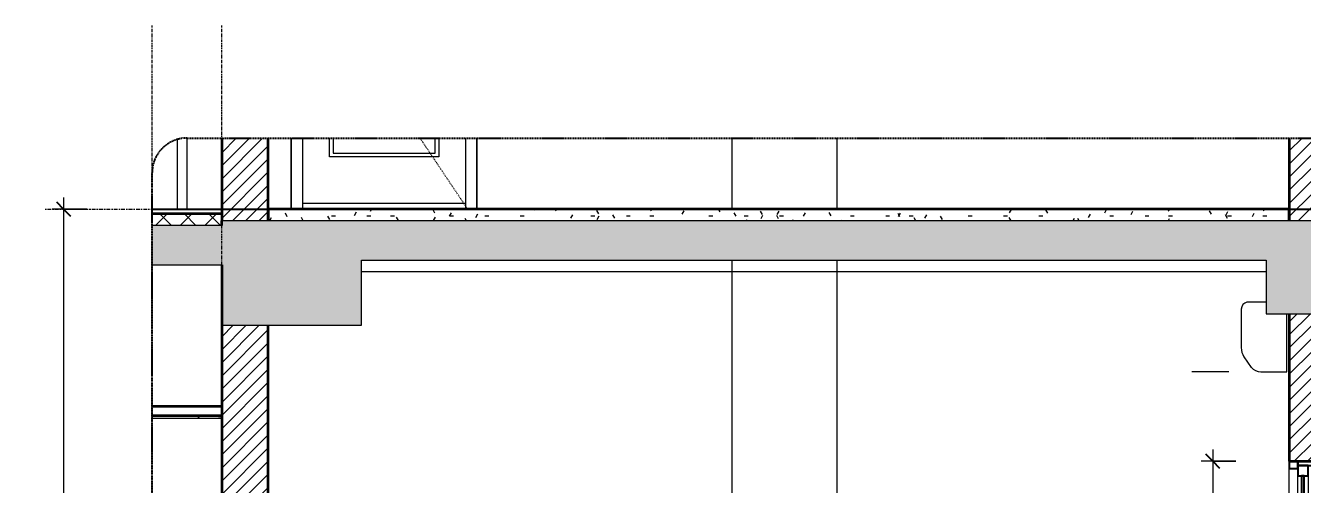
# Model space of a CAD drawing. Header units: millimetres. Extents: x 50254 to 245170, y 481 to 78637.
# Drawn here: x 92944 to 98446, y 4415 to 6390 of the extents above; entities that cross this region are included whole.
import ezdxf

# ---------------------------------------------------------------- set-up
doc = ezdxf.new("R2010")
doc.units = ezdxf.units.MM
for name, pattern in [('Centre', [31.75, 6.35, -4.7625, 15.875, -4.7625]), ('Dash', [6, 3, -3]), ('Grid Line', [22.225, 12.7, -3.175, 3.175, -3.175]), ('Hidden', [7.14375, 4.7625, -2.38125]), ('IMPORT-CENTER _2_', [40.64, 25.4, -5.08, 5.08, -5.08])]:
    doc.linetypes.add(name, pattern=pattern)
for name, color, linetype, lineweight in [('0-4', 90, 'Continuous', 5), ('A-ANNO-DIMS', 211, 'Continuous', 9), ('A-ANNO-DIMS-50', 211, 'Continuous', 9), ('A-CLNG-1', 250, 'Continuous', 35), ('A-CLNG-FNSH-1', 7, 'Continuous', 18), ('A-CLNG-PATT-1', 13, 'Continuous', 18), ('A-DETL-GENF', 92, 'Continuous', 18), ('A-DETL-GENF-4', 92, 'Hidden', 25), ('A-DETL-GENF-5', 9, 'Continuous', 18), ('A-DETL-GENF-HDLN-1', 7, 'Dash', 18), ('A-DETL-THIN', 151, 'Continuous', 18), ('A-DOOR', 31, 'Continuous', 18), ('A-DOOR-1', 7, 'Continuous', 18), ('A-DOOR-FRAM-1', 31, 'Continuous', 18), ('A-FLOR-2', 7, 'Continuous', 18), ('A-FLOR-FNSH-1', 250, 'Continuous', 35), ('A-FLOR-LEVL-2', 51, 'Centre', 9), ('A-FLOR-PATT-1', 253, 'Continuous', 18), ('A-FLOR-PATT-2', 8, 'Continuous', 18), ('A-FLOR-PATT-3', 67, 'Continuous', 18), ('A-GLAZ', 151, 'Continuous', 18), ('A-GLAZ-2', 50, 'Continuous', 25), ('A-GLAZ-4', 7, 'Continuous', 18), ('A-WALL', 113, 'Continuous', 18), ('A-WALL-4', 250, 'Continuous', 35), ('A-WALL-5', 7, 'Continuous', 18), ('A-WALL-PATT-1', 9, 'Continuous', 18), ('A-WALL-PATT-2', 111, 'Continuous', 18), ('G-IMPT', 8, 'Continuous', 18), ('G-IMPT-4', 8, 'IMPORT-CENTER _2_', 18), ('M-EQPM', 50, 'Continuous', 18), ('M-EQPM-1', 7, 'Continuous', 18), ('M-EQPM-2', 50, 'Continuous', 25), ('S-GRID-1', 1, 'Grid Line', 9)]:
    doc.layers.add(name, color=color, linetype=linetype, lineweight=lineweight)
doc.styles.add('UTM Avo', font='', dxfattribs={"width": 0.9, "height": 125})
doc.styles.get('UTM Avo').set_extended_font_data('UTM Avo')
doc.dimstyles.new('1_Dim_chi_tiet_2_5', dxfattribs={"dimscale": 304.8, "dimtxt": 124.912619, "dimasz": 0.19685, "dimexe": 0.164042, "dimexo": 0.0625, "dimgap": 0.016404, "dimtad": 1, "dimdec": 0, "dimrnd": 5, "dimzin": 0, "dimdsep": 46, "dimtxsty": 'UTM Avo', "dimblk1": 'OBLIQUE', "dimblk2": 'OBLIQUE', "dimsah": 1, "dimcen": 0.09, "dimdle": 0.164042, "dimazin": 0, "dimtfac": 1, "dimtdec": 4, "dimtix": 1, "dimtmove": 0, "dimatfit": 3, "dimfxl": 0.328084, "dimfxlon": 1, "dimtvp": 1, "dimtolj": 1, "dimtzin": 0, "dimarcsym": 2})
pattern_1 = [(50, (-26946.54, 15375), (364.368, -31.878), [38.1, -419.1]), (355, (-26946.54, 15375), (-70.486, 382.113), [30.48, -335.28]), (100.451, (-26916.17, 15372.34), (293.885, 350.233), [32.38, -356.18]), (46.184, (-26946.54, 15476.6), (542.158, -84.086), [57.15, -628.65]), (96.636, (-26901.36, 15469.6), (474.805, 494.855), [48.57, -534.27]), (351.184, (-26946.54, 15476.6), (474.81, 494.85), [45.72, -502.92]), (21, (-26895.74, 15451.2), (303.2285, -204.5305), [38.1, -419.1]), (326, (-26895.74, 15451.2), (123.604, 368.376), [30.48, -335.28]), (71.451, (-26870.47, 15434.16), (426.834, 163.843), [32.38, -356.18]), (37.5, (-26946.54, 15375), (6.1766, 169.1102), [3.353, -327.863, 3.353, -337.007, -336.55]), (37.5, (-26946.54, 15375), (6.1766, 169.1102), [-671.576, 3.353, -333.197]), (7.5, (-26946.54, 15375), (133.639, 200.3615), [3.353, -190.703, 3.353, -320.243, -128.27]), (7.5, (-26946.54, 15375), (133.639, 200.3615), [-517.652, 3.353, -124.917]), (327.5, (-27059.82, 15375), (271.1818, -11.4584), [3.353, -123.647, 3.353, -392.887, -525.78]), (327.5, (-27059.82, 15375), (271.1818, -11.4584), [-523.24, 3.353, -522.427]), (317.5, (-27110.62, 15375), (296.2585, 50.853), [3.353, -161.747, 3.353, -259.791, -373.38]), (317.5, (-27110.62, 15375), (296.2585, 50.853), [-428.244, 3.353, -370.027]), (45, (-26946.54, 15375), (-125.7236, 125.7236), []), (45, (-26946.54, 15565.5), (-125.7236, 125.7236), [])]
pattern_2 = [(45, (-26946.536, 15375), (-28.28427, 28.28427), [])]
pattern_3 = [(45, (100379.137, 15375), (-28.28427, 28.28427), [])]

# ---------------------------------------------------------------- blocks, each defined once
blk = doc.blocks.new('NCV_TKTC_KET CAU_rvt-4-TKCS_CĂN HỘ LOẠI 1 - MẶT CẮT 3')
at = {"layer": 'A-FLOR-PATT-1'}
h = blk.add_hatch(dxfattribs=at)
h.set_pattern_fill('FP_7', color=256, style=0, pattern_type=2)
h.set_pattern_definition(pattern_1)
h.paths.add_polyline_path([(-33537.4, 5530), (-33534.9, 5530), (-33534.9, 5550), (-33537.4, 5550)])
h = blk.add_hatch(dxfattribs=at)
h.set_pattern_fill('FP_7', color=256, style=0, pattern_type=2)
h.set_pattern_definition(pattern_1)
h.paths.add_polyline_path([(-33537.4, 5530), (-33534.9, 5530), (-33534.9, 5550), (-33537.4, 5550)])
at = {"layer": 'A-FLOR-2'}
blk.add_line((-29036.9, 5330), (-32934.9, 5330), dxfattribs=at)
at = {"layer": 'A-FLOR-FNSH-1'}
for p, q in [((-33534.9, 5550), (-33537.4, 5550)), ((-33537.4, 5550), (-33537.4, 5530))]:
    blk.add_line(p, q, dxfattribs=at)
blk = doc.blocks.new('DOOR_CW_01 CANH MO-PANEL KINH - DIG_02-800x2200-CỬA NHÔM KÍNH-400864-TKCS_CĂN HỘ LOẠI 1 - MẶT CẮT 3')
at = {"layer": 'A-DETL-GENF-HDLN-1'}
blk.add_line((-32476.9, 5600), (-32682.2, 5906), dxfattribs=at)
at = {"layer": 'A-DOOR-1'}
for p, q in [((-33236.9, 5906), (-33236.9, 5600)), ((-33186.9, 5600), (-33186.9, 5906)), ((-33071.9, 5826), (-33071.9, 5906)), ((-33056.9, 5906), (-33056.9, 5841)), ((-32616.9, 5841), (-32616.9, 5906)), ((-32601.9, 5906), (-32601.9, 5826)), ((-32486.9, 5906), (-32486.9, 5600)), ((-32436.9, 5600), (-32436.9, 5906)), ((-33056.9, 5841), (-32616.9, 5841)), ((-32601.9, 5826), (-33071.9, 5826)), ((-33186.9, 5626), (-32486.9, 5626))]:
    blk.add_line(p, q, dxfattribs=at)
blk = doc.blocks.new('NCV_TKTC_TANG 2_rvt-2-TKCS_CĂN HỘ LOẠI 1 - MẶT CẮT 3')
at = {"layer": 'A-FLOR-PATT-3'}
h = blk.add_hatch(dxfattribs=at)
h.set_pattern_fill('FP_9', color=256, style=0, pattern_type=2)
h.set_pattern_definition([(0, (-26946.536, 15375), (203.2, 50.8), [16.764, -135.636, 16.764, -135.636, -812.8]), (0, (-26946.536, 15375), (203.2, 50.8), [-304.8, 16.764, -288.036, 16.764, -135.636, -355.6]), (0, (-26946.536, 15375), (203.2, 50.8), [-762, 16.764, -84.836, 16.764, -237.236]), (120, (-26870.336, 15400.4), (-145.5941, 150.57636), [16.764, -135.636, 16.764, -135.636, -812.8]), (120, (-26870.336, 15400.4), (-145.5941, 150.57636), [-304.8, 16.764, -288.036, 16.764, -135.636, -355.6]), (120, (-26870.336, 15400.4), (-145.5941, 150.57636), [-762, 16.764, -84.836, 16.764, -237.236]), (240, (-26844.936, 15502), (-57.6059, -201.37636), [16.764, -135.636, 16.764, -135.636, -812.8]), (240, (-26844.936, 15502), (-57.6059, -201.37636), [-304.8, 16.764, -288.036, 16.764, -135.636, -355.6]), (240, (-26844.936, 15502), (-57.6059, -201.37636), [-762, 16.764, -84.836, 16.764, -237.236])])
h.paths.add_polyline_path([(-31388.7, 5550), (-28936.9, 5550), (-28936.9, 5600), (-33336.9, 5600), (-33336.9, 5550), (-31611.9, 5550)])
at = {"layer": 'A-WALL-PATT-1'}
h = blk.add_hatch(dxfattribs=at)
h.set_pattern_fill('FP_8', color=256, style=0, pattern_type=2)
h.set_pattern_definition(pattern_2)
h.paths.add_polyline_path([(-28841.9, 5550), (-28836.9, 5550), (-28836.9, 5906), (-28936.9, 5906), (-28936.9, 5550)])
at = {"layer": 'A-FLOR-FNSH-1'}
for p, q in [((-28936.9, 5600), (-33336.9, 5600)), ((-33336.9, 5600), (-33336.9, 5550)), ((-28936.9, 5550), (-28936.9, 5600))]:
    blk.add_line(p, q, dxfattribs=at)
at = {"layer": 'A-WALL-4'}
blk.add_line((-28936.9, 5906), (-28936.9, 5550), dxfattribs=at)
at = {"layer": 'A-WALL-5'}
for p, q in [((-33236.9, 5700), (-33236.9, 5906)), ((-32436.9, 5906), (-32436.9, 5700)), ((-31336.9, 5600), (-31336.9, 5906)), ((-30886.9, 5906), (-30886.9, 5600)), ((-33236.9, 5600), (-33236.9, 5700)), ((-32436.9, 5700), (-32436.9, 5600))]:
    blk.add_line(p, q, dxfattribs=at)
at = {"layer": 'A-DOOR'}
blk.add_blockref('DOOR_CW_01 CANH MO-PANEL KINH - DIG_02-800x2200-CỬA NHÔM KÍNH-400864-TKCS_CĂN HỘ LOẠI 1 - MẶT CẮT 3', (0, 0), dxfattribs=at)
blk = doc.blocks.new('M_Fixed - 900 x 1400-553070-TKCS_CĂN HỘ LOẠI 1 - MẶT CẮT 3')
at = {"layer": 'A-GLAZ-2'}
for p, q in [((-28899.9, 4515), (-28936.9, 4515)), ((-28936.9, 4515), (-28936.9, 4483)), ((-28836.9, 4515), (-28899.9, 4515)), ((-28899.9, 4515), (-28899.9, 4496)), ((-28899.9, 4483), (-28899.9, 4515)), ((-28836.9, 4496), (-28836.9, 4515)), ((-28936.9, 4483), (-28899.9, 4483)), ((-28855.9, 4496), (-28899.9, 4496)), ((-28899.9, 4496), (-28899.9, 4452)), ((-28899.9, 4496), (-28836.9, 4496)), ((-28855.9, 4452), (-28855.9, 4496)), ((-28899.9, 4452), (-28855.9, 4452)), ((-28871.9, 4452), (-28883.9, 4452)), ((-28883.9, 4452), (-28883.9, 3178)), ((-28871.9, 3178), (-28871.9, 4452)), ((-28899.9, 3147), (-28936.9, 3147)), ((-28936.9, 3147), (-28936.9, 3115)), ((-28855.9, 3178), (-28899.9, 3178)), ((-28899.9, 3178), (-28899.9, 3134)), ((-28899.9, 3115), (-28899.9, 3147)), ((-28883.9, 3178), (-28871.9, 3178)), ((-28855.9, 3134), (-28855.9, 3178)), ((-28936.9, 3115), (-28899.9, 3115)), ((-28899.9, 3134), (-28855.9, 3134)), ((-28836.9, 3134), (-28899.9, 3134)), ((-28899.9, 3134), (-28899.9, 3115)), ((-28899.9, 3115), (-28836.9, 3115)), ((-28836.9, 3115), (-28836.9, 3134))]:
    blk.add_line(p, q, dxfattribs=at)
at = {"layer": 'A-GLAZ-4'}
for p, q in [((-28936.9, 3147), (-28936.9, 4483)), ((-28836.9, 4496), (-28836.9, 3134)), ((-28899.9, 3178), (-28899.9, 4452)), ((-28855.9, 4452), (-28855.9, 3178))]:
    blk.add_line(p, q, dxfattribs=at)
blk = doc.blocks.new('Air_Conditioner_on_wall_20381 - Air_Conditioner_on_wall_20381-806652-TKCS_CĂN HỘ LOẠI 1 - MẶT CẮT 3')
at = {"layer": 'M-EQPM-1'}
for p, q in [((-29036.9, 5200), (-29119.1, 5200)), ((-29144.3, 5170), (-29144.3, 5004.1)), ((-28946.9, 4900), (-28946.9, 5150)), ((-29132.3, 4964.8), (-29100.3, 4919.1)), ((-29326.1, 4900), (-29356, 4900)), ((-29326.1, 4900), (-29356, 4900)), ((-29197.8, 4900), (-29356, 4900)), ((-29326.1, 4900), (-29356, 4900)), ((-29326.1, 4900), (-29356, 4900)), ((-29197.8, 4900), (-29356, 4900)), ((-29326.1, 4900), (-29356, 4900)), ((-29326.1, 4900), (-29356, 4900)), ((-29197.8, 4900), (-29356, 4900)), ((-29326.1, 4900), (-29356, 4900)), ((-29326.1, 4900), (-29356, 4900)), ((-29197.8, 4900), (-29356, 4900)), ((-29059.3, 4900), (-28946.9, 4900))]:
    blk.add_line(p, q, dxfattribs=at)
for centre, radius, start, end in [((-29111.2, 5167.8), 33.1, 103.7944, 176.2056), ((-29065, 5006.8), 79.3, 181.9739, 211.9739), ((-29059.3, 4953.6), 53.6, 220.0167, 269.9833)]:
    blk.add_arc(centre, radius, start, end, dxfattribs=at)
blk = doc.blocks.new('NCV_TKTC_TANG 1_rvt-2-TKCS_CĂN HỘ LOẠI 1 - MẶT CẮT 3')
at = {"layer": 'A-WALL-PATT-1'}
h = blk.add_hatch(dxfattribs=at)
h.set_pattern_fill('FP_8', color=256, style=0, pattern_type=2)
h.set_pattern_definition(pattern_2)
h.paths.add_polyline_path([(-28836.9, 2150), (-28836.9, 3115), (-28936.9, 3115), (-28936.9, 2150), (-28841.9, 2150)])
h.paths.add_polyline_path([(-28836.9, 4515), (-28836.9, 5150), (-28936.9, 5150), (-28936.9, 4515)])
at = {"layer": 'A-WALL-4'}
for p, q in [((-28936.9, 5150), (-28936.9, 4515)), ((-28936.9, 4515), (-28836.9, 4515))]:
    blk.add_line(p, q, dxfattribs=at)
at = {"layer": 'A-WALL-5'}
for p, q in [((-31336.9, 2200), (-31336.9, 5380)), ((-30886.9, 5380), (-30886.9, 2200))]:
    blk.add_line(p, q, dxfattribs=at)
at = {"layer": 'A-GLAZ'}
blk.add_blockref('M_Fixed - 900 x 1400-553070-TKCS_CĂN HỘ LOẠI 1 - MẶT CẮT 3', (0, 0), dxfattribs=at)
at = {"layer": 'M-EQPM'}
blk.add_blockref('Air_Conditioner_on_wall_20381 - Air_Conditioner_on_wall_20381-806652-TKCS_CĂN HỘ LOẠI 1 - MẶT CẮT 3', (0, 0), dxfattribs=at)
blk = doc.blocks.new('FD_07 - FD_07-1700x2200-CỬA ĐI 2 CÁNH-910693-TKCS_CĂN HỘ LOẠI 1 - MẶT CẮT 3')
at = {"layer": 'A-DOOR'}
for p, q in [((-33727.1, 5600), (-33727.1, 5900.3)), ((-33836.9, 5600), (-33727.1, 5600)), ((-33687.1, 5600), (-33836.9, 5600))]:
    blk.add_line(p, q, dxfattribs=at)
at = {"layer": 'A-DOOR-FRAM-1'}
for p, q in [((-33727.1, 5600), (-33727.1, 5900.3)), ((-33687.1, 5905.9), (-33687.1, 5600)), ((-33687.1, 5600), (-33727.1, 5600))]:
    blk.add_line(p, q, dxfattribs=at)
blk = doc.blocks.new('TKTC_XREF_251221_MB TANG 2-7 - TKTC_XREF_260130_MB TANG 2-5_dwg_$cc-4746802-TKCS_CĂN HỘ LOẠI 1 - MẶT CẮT 3')
at = {"layer": 'G-IMPT-4'}
for p, q in [((-31071, 5600), (-31192.1, 5600)), ((-31132, 5600), (-31131.1, 5600))]:
    blk.add_line(p, q, dxfattribs=at)
at = {"layer": 'M-EQPM'}
for p, q in [((-31176.6, 5600), (-31176.6, 5600)), ((-31131.6, 5600), (-31131.9, 5600)), ((-31131.9, 5600), (-31131.2, 5600)), ((-31131.2, 5600), (-31131.6, 5600))]:
    blk.add_line(p, q, dxfattribs=at)
blk = doc.blocks.new('TKTC_XREF_251221_MB TANG 2-7 - TKTC_XREF_260130_MB TANG 2-5_dwg_CUM U_DN100-4746799-TKCS_CĂN HỘ LOẠI 1 - MẶT CẮT 3')
at = {"layer": 'G-IMPT'}
for p, q in [((-31196.3, 5600), (-31195.5, 5600)), ((-31195.5, 5600), (-31196.3, 5600)), ((-31196.3, 5600), (-31196.3, 5600)), ((-31195.5, 5600), (-31194.8, 5600)), ((-31194.8, 5600), (-31195.5, 5600)), ((-31195.5, 5600), (-31195.5, 5600)), ((-31194.3, 5600), (-31194.3, 5600)), ((-31193.5, 5600), (-31193.5, 5600)), ((-31192.8, 5600), (-31192.8, 5600)), ((-31192, 5600), (-31192, 5600)), ((-31191.2, 5600), (-31191.2, 5600)), ((-31190.5, 5600), (-31190.5, 5600)), ((-31190.4, 5600), (-31190.5, 5600)), ((-31186.7, 5600), (-31190.5, 5600)), ((-31190.4, 5600), (-31190.5, 5600)), ((-31190.4, 5600), (-31190.4, 5600)), ((-31186.7, 5600), (-31190.4, 5600)), ((-31189.7, 5600), (-31189.7, 5600)), ((-31189.7, 5600), (-31189.7, 5600)), ((-31189.7, 5600), (-31189.7, 5600)), ((-31185.9, 5600), (-31189.7, 5600)), ((-31185.9, 5600), (-31189.7, 5600)), ((-31185.2, 5600), (-31133.9, 5600)), ((-31184.4, 5600), (-31133.1, 5600)), ((-31133.9, 5600), (-31133.1, 5600)), ((-31133.8, 5600), (-31133.1, 5600)), ((-31133.8, 5600), (-31133.1, 5600))]:
    blk.add_line(p, q, dxfattribs=at)
at = {"layer": 'G-IMPT', "flags": 128}
for points in [[(-31191.2, 5600), (-31195.5, 5600), (-31195.5, 5600), (-31191.2, 5600)], [(-31190.5, 5600), (-31194.8, 5600), (-31194.8, 5600), (-31190.5, 5600)], [(-31190.5, 5600), (-31186.7, 5600), (-31186.6, 5600), (-31190.4, 5600)], [(-31189.7, 5600), (-31186, 5600), (-31185.9, 5600), (-31189.7, 5600)], [(-31186.6, 5600), (-31186.6, 5600), (-31185.1, 5600), (-31185.2, 5600), (-31186.7, 5600), (-31186.7, 5600)], [(-31185.9, 5600), (-31185.9, 5600), (-31184.4, 5600), (-31184.5, 5600), (-31186, 5600), (-31186, 5600)], [(-31185.1, 5600), (-31133.8, 5600), (-31133.8, 5600)], [(-31184.4, 5600), (-31133.1, 5600), (-31133.1, 5600)]]:
    blk.add_lwpolyline(points, dxfattribs=at)
blk = doc.blocks.new('TKTC_XREF_251221_MB TANG 2-7 - TKTC_XREF_260130_MB TANG 2-5_dwg_$cc-4746807-TKCS_CĂN HỘ LOẠI 1 - MẶT CẮT 3')
at = {"layer": 'G-IMPT-4'}
for p, q in [((-31042.5, 5600), (-31195.5, 5600)), ((-31119.1, 5600), (-31118.9, 5600))]:
    blk.add_line(p, q, dxfattribs=at)
at = {"layer": 'M-EQPM'}
for p, q in [((-31175.9, 5600), (-31175.9, 5600)), ((-31119, 5600), (-31119, 5600)), ((-31119, 5600), (-31119, 5600)), ((-31119, 5600), (-31119, 5600))]:
    blk.add_line(p, q, dxfattribs=at)
blk = doc.blocks.new('TKTC_XREF_251221_MB TANG 2-7 - TKTC_XREF_260130_MB TANG 2-5_dwg_CUM U_DN100-4746796-TKCS_CĂN HỘ LOẠI 1 - MẶT CẮT 3')
at = {"layer": 'G-IMPT'}
for p, q in [((-31197.9, 5600), (-31197, 5600)), ((-31197, 5600), (-31197.9, 5600)), ((-31197.9, 5600), (-31197.9, 5600)), ((-31197.8, 5600), (-31196.9, 5600)), ((-31196.9, 5600), (-31197.8, 5600)), ((-31197.8, 5600), (-31197.8, 5600)), ((-31195.4, 5600), (-31195.4, 5600)), ((-31195.3, 5600), (-31195.3, 5600)), ((-31193.5, 5600), (-31193.5, 5600)), ((-31193.4, 5600), (-31193.4, 5600)), ((-31191.6, 5600), (-31191.6, 5600)), ((-31191.5, 5600), (-31191.4, 5600)), ((-31190.6, 5600), (-31190.6, 5600)), ((-31190.6, 5600), (-31190.6, 5600)), ((-31190.6, 5600), (-31190.6, 5600)), ((-31185.8, 5600), (-31190.6, 5600)), ((-31185.8, 5600), (-31190.6, 5600)), ((-31190.5, 5600), (-31190.5, 5600)), ((-31190.5, 5600), (-31190.5, 5600)), ((-31190.5, 5600), (-31190.5, 5600)), ((-31185.7, 5600), (-31190.5, 5600)), ((-31185.7, 5600), (-31190.5, 5600)), ((-31183.9, 5600), (-31119.1, 5600)), ((-31183.8, 5600), (-31118.9, 5600)), ((-31119, 5600), (-31119.1, 5600)), ((-31119, 5600), (-31119.1, 5600)), ((-31118.9, 5600), (-31119.1, 5600))]:
    blk.add_line(p, q, dxfattribs=at)
at = {"layer": 'G-IMPT', "flags": 128}
for points in [[(-31191.6, 5600), (-31197, 5600), (-31197, 5600), (-31191.6, 5600)], [(-31191.5, 5600), (-31196.9, 5600), (-31196.9, 5600), (-31191.4, 5600)], [(-31190.6, 5600), (-31185.8, 5600), (-31185.8, 5600), (-31190.6, 5600)], [(-31190.5, 5600), (-31185.7, 5600), (-31185.7, 5600), (-31190.5, 5600)], [(-31185.8, 5600), (-31185.8, 5600), (-31183.9, 5600), (-31183.9, 5600), (-31185.8, 5600), (-31185.8, 5600)], [(-31185.7, 5600), (-31185.7, 5600), (-31183.8, 5600), (-31183.8, 5600), (-31185.7, 5600), (-31185.7, 5600)], [(-31183.9, 5600), (-31119.1, 5600), (-31119.1, 5600)], [(-31183.8, 5600), (-31119, 5600), (-31119, 5600)]]:
    blk.add_lwpolyline(points, dxfattribs=at)
blk = doc.blocks.new('TKTC_XREF_251221_MB TANG 2-7 - TKTC_XREF_260130_MB TANG 2-5_dwg_$cc-4746806-TKCS_CĂN HỘ LOẠI 1 - MẶT CẮT 3')
at = {"layer": 'G-IMPT-4'}
for p, q in [((-31043.3, 5600), (-31196.3, 5600)), ((-31119.8, 5600), (-31119.9, 5600))]:
    blk.add_line(p, q, dxfattribs=at)
at = {"layer": 'M-EQPM'}
for p, q in [((-31176.7, 5600), (-31176.7, 5600)), ((-31119.8, 5600), (-31119.9, 5600)), ((-31119.9, 5600), (-31119.8, 5600)), ((-31119.8, 5600), (-31119.8, 5600))]:
    blk.add_line(p, q, dxfattribs=at)
blk = doc.blocks.new('TKTC_XREF_251221_MB TANG 2-7 - TKTC_XREF_260130_MB TANG 2-5_dwg_$cc-4746801-TKCS_CĂN HỘ LOẠI 1 - MẶT CẮT 3')
at = {"layer": 'G-IMPT-4'}
for p, q in [((-31071.4, 5600), (-31192.5, 5600)), ((-31132.4, 5600), (-31131.5, 5600))]:
    blk.add_line(p, q, dxfattribs=at)
at = {"layer": 'M-EQPM'}
for p, q in [((-31177, 5600), (-31177, 5600)), ((-31132, 5600), (-31132.3, 5600)), ((-31132.3, 5600), (-31131.6, 5600)), ((-31131.6, 5600), (-31132, 5600))]:
    blk.add_line(p, q, dxfattribs=at)
blk = doc.blocks.new('TKTC_XREF_251221_MB TANG 2-7 - TKTC_XREF_260130_MB TANG 2-5_dwg_$cc-4746808-TKCS_CĂN HỘ LOẠI 1 - MẶT CẮT 3')
at = {"layer": 'G-IMPT-4'}
for p, q in [((-33379.3, 5600), (-33532.3, 5600)), ((-33455.8, 5600), (-33455.8, 5600))]:
    blk.add_line(p, q, dxfattribs=at)
at = {"layer": 'M-EQPM'}
for p, q in [((-33398.9, 5600), (-33512.7, 5600)), ((-33512.7, 5600), (-33455.8, 5600)), ((-33455.8, 5600), (-33509.9, 5600)), ((-33509.9, 5600), (-33401.7, 5600)), ((-33401.7, 5600), (-33455.8, 5600)), ((-33455.8, 5600), (-33398.9, 5600))]:
    blk.add_line(p, q, dxfattribs=at)
blk = doc.blocks.new('TKTC_XREF_251221_MB TANG 2-7 - TKTC_XREF_260130_MB TANG 2-5_dwg_CUM U_DN100-V96-TKCS_CĂN HỘ LOẠI 1 - MẶT CẮT 3')
at = {"layer": 'G-IMPT'}
for p, q in [((-33513.9, 5600), (-33529.2, 5600)), ((-33529.2, 5600), (-33527.3, 5600)), ((-33524.4, 5600), (-33527.3, 5600)), ((-33527.3, 5600), (-33515.8, 5600)), ((-33517.2, 5600), (-33525.8, 5600)), ((-33525.5, 5600), (-33387.9, 5600)), ((-33518.7, 5600), (-33524.4, 5600)), ((-33523.1, 5600), (-33524.1, 5600)), ((-33519, 5600), (-33524.1, 5600)), ((-33519.9, 5600), (-33523.1, 5600)), ((-33519.9, 5600), (-33523.1, 5600)), ((-33519.9, 5600), (-33523.1, 5600)), ((-33519, 5600), (-33519.9, 5600)), ((-33515.8, 5600), (-33518.7, 5600)), ((-33517.5, 5600), (-33395.8, 5600)), ((-33517.5, 5600), (-33513.5, 5600)), ((-33515.8, 5600), (-33513.9, 5600)), ((-33513.5, 5600), (-33399.8, 5600)), ((-33395.8, 5600), (-33399.8, 5600)), ((-33384.2, 5600), (-33399.5, 5600)), ((-33399.5, 5600), (-33397.6, 5600)), ((-33394.7, 5600), (-33397.6, 5600)), ((-33397.6, 5600), (-33386.1, 5600)), ((-33387.5, 5600), (-33396.2, 5600)), ((-33389, 5600), (-33394.7, 5600)), ((-33393.5, 5600), (-33394.4, 5600)), ((-33389.3, 5600), (-33394.4, 5600)), ((-33390.3, 5600), (-33393.5, 5600)), ((-33390.3, 5600), (-33393.5, 5600)), ((-33390.3, 5600), (-33393.5, 5600)), ((-33389.3, 5600), (-33390.3, 5600)), ((-33386.1, 5600), (-33389, 5600)), ((-33386.1, 5600), (-33384.2, 5600))]:
    blk.add_line(p, q, dxfattribs=at)
blk = doc.blocks.new('TKTC_XREF_251221_MB TANG 2-7 - TKTC_XREF_260130_MB TANG 2-5_dwg_THU NUOC - THU NUOC-444531-TKCS_MB TẦNG 1-4746804-TKCS_CĂN HỘ LOẠI 1 - MẶT CẮT 3')
at = {"layer": 'G-IMPT'}
for p, q in [((-24885.2, 5600), (-25035.2, 5600)), ((-25035.2, 5600), (-24885.2, 5600)), ((-24910.2, 5600), (-25010.2, 5600)), ((-25010.2, 5600), (-24910.2, 5600)), ((-24994.3, 5600), (-25000.3, 5600)), ((-25000.3, 5600), (-24994.3, 5600)), ((-24987.9, 5600), (-24981.9, 5600)), ((-24981.9, 5600), (-24987.9, 5600)), ((-24975.5, 5600), (-24969.5, 5600)), ((-24969.5, 5600), (-24975.5, 5600)), ((-24963.5, 5600), (-24957.5, 5600)), ((-24957.5, 5600), (-24963.5, 5600)), ((-24963.5, 5600), (-24957.5, 5600)), ((-24957.5, 5600), (-24963.5, 5600)), ((-24960.2, 5600), (-24960.2, 5600)), ((-24960.2, 5600), (-24960.2, 5600)), ((-24960.2, 5600), (-24960.2, 5600)), ((-24960.2, 5600), (-24960.2, 5600)), ((-24945, 5600), (-24951, 5600)), ((-24951, 5600), (-24945, 5600)), ((-24932.6, 5600), (-24938.6, 5600)), ((-24938.6, 5600), (-24932.6, 5600)), ((-24926.2, 5600), (-24920.2, 5600)), ((-24920.2, 5600), (-24926.2, 5600))]:
    blk.add_line(p, q, dxfattribs=at)
blk = doc.blocks.new('TKTC_XREF_251221_MB TANG 2-7 - TKTC_XREF_260130_MB TANG 2-5_dwg_$cc-V103-TKCS_CĂN HỘ LOẠI 1 - MẶT CẮT 3')
at = {"layer": 'G-IMPT-4'}
for p, q in [((-29111.2, 5600), (-28990.1, 5600)), ((-29051.1, 5600), (-29050.2, 5600))]:
    blk.add_line(p, q, dxfattribs=at)
at = {"layer": 'M-EQPM'}
for p, q in [((-29050.7, 5600), (-29095.7, 5600)), ((-29095.7, 5600), (-29005.7, 5600)), ((-29005.7, 5600), (-29050.7, 5600)), ((-29050.3, 5600), (-29050.3, 5600))]:
    blk.add_line(p, q, dxfattribs=at)
blk = doc.blocks.new('TKTC_XREF_251221_MB TANG 2-7 - TKTC_XREF_260130_MB TANG 2-5_dwg_CUM U_DN100-V104-TKCS_CĂN HỘ LOẠI 1 - MẶT CẮT 3')
at = {"layer": 'G-IMPT'}
for p, q in [((-29103.8, 5600), (-29106.1, 5600)), ((-29105.1, 5600), (-28996.2, 5600)), ((-29104.8, 5600), (-29105.1, 5600)), ((-29098.1, 5600), (-29105, 5600)), ((-29103.9, 5600), (-29103.8, 5600)), ((-29099.3, 5600), (-29103.8, 5600)), ((-29102.8, 5600), (-29103.5, 5600)), ((-29100.3, 5600), (-29102.8, 5600)), ((-29100.3, 5600), (-29102.8, 5600)), ((-29100.3, 5600), (-29102.8, 5600)), ((-29099.5, 5600), (-29100.3, 5600)), ((-29097, 5600), (-29099.3, 5600)), ((-29099.3, 5600), (-29099.3, 5600)), ((-29098.8, 5600), (-29002.5, 5600)), ((-29095.7, 5600), (-29005.7, 5600)), ((-29001.2, 5600), (-29003.5, 5600)), ((-28995.5, 5600), (-29002.3, 5600)), ((-28996.7, 5600), (-29001.2, 5600)), ((-29001.2, 5600), (-29001.2, 5600)), ((-29000.2, 5600), (-29000.9, 5600)), ((-28997.6, 5600), (-29000.2, 5600)), ((-28997.7, 5600), (-29000.2, 5600)), ((-28997.6, 5600), (-29000.2, 5600)), ((-28996.9, 5600), (-28997.6, 5600)), ((-28994.4, 5600), (-28996.7, 5600)), ((-28996.7, 5600), (-28996.7, 5600)), ((-28995.8, 5600), (-28996.2, 5600))]:
    blk.add_line(p, q, dxfattribs=at)
at = {"layer": 'G-IMPT', "flags": 128}
for points in [[(-29097, 5600), (-29095.5, 5600), (-29095.5, 5600), (-29107.7, 5600), (-29107.7, 5600), (-29106.1, 5600)], [(-29106.1, 5600), (-29106.1, 5600), (-29097, 5600), (-29097, 5600)], [(-29099.5, 5600), (-29099.5, 5600), (-29103.5, 5600), (-29103.6, 5600)], [(-29098.4, 5600), (-29098.8, 5600), (-29095.7, 5600)], [(-29002.1, 5600), (-29002.5, 5600), (-29005.7, 5600)], [(-28994.4, 5600), (-28992.9, 5600), (-28992.9, 5600), (-29005, 5600), (-29005, 5600), (-29003.5, 5600)], [(-29003.5, 5600), (-29003.5, 5600), (-28994.4, 5600), (-28994.4, 5600)], [(-28996.9, 5600), (-28996.9, 5600), (-29000.9, 5600), (-29001, 5600)]]:
    blk.add_lwpolyline(points, dxfattribs=at)
blk = doc.blocks.new('TKTC_XREF_251221_MB TANG 2-7 - TKTC_XREF_260130_MB TANG 2-5_dwg_$cc-V105-TKCS_CĂN HỘ LOẠI 1 - MẶT CẮT 3')
at = {"layer": 'G-IMPT-4'}
for p, q in [((-28886.9, 5600), (-28733.9, 5600)), ((-28810.5, 5600), (-28810.4, 5600))]:
    blk.add_line(p, q, dxfattribs=at)
at = {"layer": 'M-EQPM'}
for p, q in [((-28810.4, 5600), (-28867.3, 5600)), ((-28867.3, 5600), (-28753.6, 5600)), ((-28810.4, 5600), (-28810.4, 5600)), ((-28753.6, 5600), (-28810.4, 5600))]:
    blk.add_line(p, q, dxfattribs=at)
blk = doc.blocks.new('TKTC_XREF_251221_MB TANG 2-7 - TKTC_XREF_260130_MB TANG 2-5_dwg_CUM U_DN100-V106-TKCS_CĂN HỘ LOẠI 1 - MẶT CẮT 3')
at = {"layer": 'G-IMPT'}
for p, q in [((-28880.1, 5600), (-28877.2, 5600)), ((-28878.6, 5600), (-28870, 5600)), ((-28740.7, 5600), (-28878.4, 5600)), ((-28878.3, 5600), (-28878.4, 5600)), ((-28877.2, 5600), (-28871.4, 5600)), ((-28877.2, 5600), (-28877.2, 5600)), ((-28876.9, 5600), (-28875.9, 5600)), ((-28875.9, 5600), (-28872.7, 5600)), ((-28875.9, 5600), (-28872.7, 5600)), ((-28875.9, 5600), (-28872.7, 5600)), ((-28872.7, 5600), (-28871.8, 5600)), ((-28871.4, 5600), (-28868.6, 5600)), ((-28871.4, 5600), (-28871.4, 5600)), ((-28748.7, 5600), (-28870.4, 5600)), ((-28752.7, 5600), (-28866.4, 5600)), ((-28750.4, 5600), (-28747.5, 5600)), ((-28748.9, 5600), (-28740.3, 5600)), ((-28747.5, 5600), (-28741.8, 5600)), ((-28747.5, 5600), (-28747.5, 5600)), ((-28747.2, 5600), (-28746.2, 5600)), ((-28746.2, 5600), (-28743, 5600)), ((-28746.2, 5600), (-28743, 5600)), ((-28746.2, 5600), (-28743, 5600)), ((-28743, 5600), (-28742.1, 5600)), ((-28741.8, 5600), (-28738.9, 5600)), ((-28741.8, 5600), (-28741.8, 5600)), ((-28740.7, 5600), (-28740.7, 5600))]:
    blk.add_line(p, q, dxfattribs=at)
at = {"layer": 'G-IMPT', "flags": 128}
for points in [[(-28880.1, 5600), (-28882, 5600), (-28882, 5600), (-28866.7, 5600), (-28866.7, 5600), (-28868.6, 5600)], [(-28868.6, 5600), (-28868.6, 5600), (-28880.1, 5600), (-28880.1, 5600)], [(-28876.9, 5600), (-28876.9, 5600), (-28871.8, 5600), (-28871.8, 5600)], [(-28870.3, 5600), (-28870.4, 5600), (-28866.4, 5600)], [(-28748.6, 5600), (-28748.7, 5600), (-28752.7, 5600)], [(-28750.4, 5600), (-28752.3, 5600), (-28752.3, 5600), (-28737, 5600), (-28737, 5600), (-28738.9, 5600)], [(-28738.9, 5600), (-28738.9, 5600), (-28750.4, 5600), (-28750.4, 5600)], [(-28747.2, 5600), (-28747.2, 5600), (-28742.1, 5600), (-28742.1, 5600)]]:
    blk.add_lwpolyline(points, dxfattribs=at)
blk = doc.blocks.new('TKTC_XREF_251221_MB TANG 2-7 - TKTC_XREF_260130_MB TANG 2-5_dwg_$cc-V107-TKCS_CĂN HỘ LOẠI 1 - MẶT CẮT 3')
at = {"layer": 'G-IMPT-4'}
for p, q in [((-29207.4, 5600), (-29360.4, 5600)), ((-29283.9, 5600), (-29283.8, 5600))]:
    blk.add_line(p, q, dxfattribs=at)
at = {"layer": 'M-EQPM'}
for p, q in [((-29227, 5600), (-29340.7, 5600)), ((-29340.7, 5600), (-29283.9, 5600)), ((-29283.9, 5600), (-29227, 5600)), ((-29283.8, 5600), (-29283.8, 5600))]:
    blk.add_line(p, q, dxfattribs=at)
blk = doc.blocks.new('TKTC_XREF_251221_MB TANG 2-7 - TKTC_XREF_260130_MB TANG 2-5_dwg_$cc-V108-TKCS_CĂN HỘ LOẠI 1 - MẶT CẮT 3')
at = {"layer": 'G-IMPT-4'}
for p, q in [((-29482.3, 5600), (-29361.2, 5600)), ((-29422.2, 5600), (-29421.3, 5600))]:
    blk.add_line(p, q, dxfattribs=at)
at = {"layer": 'M-EQPM'}
for p, q in [((-29421.8, 5600), (-29466.8, 5600)), ((-29466.8, 5600), (-29376.8, 5600)), ((-29376.8, 5600), (-29421.8, 5600)), ((-29421.5, 5600), (-29421.5, 5600))]:
    blk.add_line(p, q, dxfattribs=at)
blk = doc.blocks.new('TKTC_XREF_251221_MB TANG 2-7 - TKTC_XREF_251221_MB TANG 2-7-2039446-TKCS_CĂN HỘ LOẠI 1 - MẶT CẮT 3')
at = {"layer": 'M-EQPM'}
for p, q in [((-33384.4, 5600), (-33534.8, 5600)), ((-33534.8, 5600), (-33534.5, 5600)), ((-33534.6, 5600), (-33384.3, 5600)), ((-33384.3, 5600), (-33534.6, 5600)), ((-33534.5, 5600), (-33384, 5600)), ((-33384, 5600), (-33384.4, 5600)), ((-31184.9, 5600), (-31234.1, 5600)), ((-31234.1, 5600), (-31184.9, 5600)), ((-28733.4, 5600), (-29483.6, 5600)), ((-29483.6, 5600), (-29483.3, 5600)), ((-29483.3, 5600), (-28733.2, 5600))]:
    blk.add_line(p, q, dxfattribs=at)
at = {"layer": 'M-EQPM-2'}
blk.add_line((-33836.9, 5600), (-24736.9, 5600), dxfattribs=at)
for name, p in [('TKTC_XREF_251221_MB TANG 2-7 - TKTC_XREF_260130_MB TANG 2-5_dwg_$cc-4746808-TKCS_CĂN HỘ LOẠI 1 - MẶT CẮT 3', (0, 0)), ('TKTC_XREF_251221_MB TANG 2-7 - TKTC_XREF_260130_MB TANG 2-5_dwg_CUM U_DN100-V96-TKCS_CĂN HỘ LOẠI 1 - MẶT CẮT 3', (0, 0)), ('TKTC_XREF_251221_MB TANG 2-7 - TKTC_XREF_260130_MB TANG 2-5_dwg_THU NUOC - THU NUOC-444531-TKCS_MB TẦNG 1-4746804-TKCS_CĂN HỘ LOẠI 1 - MẶT CẮT 3', (-8326.7, 0)), ('TKTC_XREF_251221_MB TANG 2-7 - TKTC_XREF_260130_MB TANG 2-5_dwg_CUM U_DN100-4746796-TKCS_CĂN HỘ LOẠI 1 - MẶT CẮT 3', (-0.8, 0)), ('TKTC_XREF_251221_MB TANG 2-7 - TKTC_XREF_260130_MB TANG 2-5_dwg_CUM U_DN100-4746796-TKCS_CĂN HỘ LOẠI 1 - MẶT CẮT 3', (0, 0)), ('TKTC_XREF_251221_MB TANG 2-7 - TKTC_XREF_260130_MB TANG 2-5_dwg_CUM U_DN100-4746799-TKCS_CĂN HỘ LOẠI 1 - MẶT CẮT 3', (-0.4, 0)), ('TKTC_XREF_251221_MB TANG 2-7 - TKTC_XREF_260130_MB TANG 2-5_dwg_CUM U_DN100-4746799-TKCS_CĂN HỘ LOẠI 1 - MẶT CẮT 3', (0, 0)), ('TKTC_XREF_251221_MB TANG 2-7 - TKTC_XREF_260130_MB TANG 2-5_dwg_$cc-4746806-TKCS_CĂN HỘ LOẠI 1 - MẶT CẮT 3', (0, 0)), ('TKTC_XREF_251221_MB TANG 2-7 - TKTC_XREF_260130_MB TANG 2-5_dwg_$cc-4746807-TKCS_CĂN HỘ LOẠI 1 - MẶT CẮT 3', (0, 0)), ('TKTC_XREF_251221_MB TANG 2-7 - TKTC_XREF_260130_MB TANG 2-5_dwg_$cc-4746801-TKCS_CĂN HỘ LOẠI 1 - MẶT CẮT 3', (0, 0)), ('TKTC_XREF_251221_MB TANG 2-7 - TKTC_XREF_260130_MB TANG 2-5_dwg_$cc-4746802-TKCS_CĂN HỘ LOẠI 1 - MẶT CẮT 3', (0, 0)), ('TKTC_XREF_251221_MB TANG 2-7 - TKTC_XREF_260130_MB TANG 2-5_dwg_$cc-V108-TKCS_CĂN HỘ LOẠI 1 - MẶT CẮT 3', (0, 0)), ('TKTC_XREF_251221_MB TANG 2-7 - TKTC_XREF_260130_MB TANG 2-5_dwg_CUM U_DN100-V104-TKCS_CĂN HỘ LOẠI 1 - MẶT CẮT 3', (-371.1, 0)), ('TKTC_XREF_251221_MB TANG 2-7 - TKTC_XREF_260130_MB TANG 2-5_dwg_$cc-V107-TKCS_CĂN HỘ LOẠI 1 - MẶT CẮT 3', (0, 0)), ('TKTC_XREF_251221_MB TANG 2-7 - TKTC_XREF_260130_MB TANG 2-5_dwg_CUM U_DN100-V106-TKCS_CĂN HỘ LOẠI 1 - MẶT CẮT 3', (-474.3, 0)), ('TKTC_XREF_251221_MB TANG 2-7 - TKTC_XREF_260130_MB TANG 2-5_dwg_$cc-V103-TKCS_CĂN HỘ LOẠI 1 - MẶT CẮT 3', (0, 0)), ('TKTC_XREF_251221_MB TANG 2-7 - TKTC_XREF_260130_MB TANG 2-5_dwg_CUM U_DN100-V104-TKCS_CĂN HỘ LOẠI 1 - MẶT CẮT 3', (0, 0)), ('TKTC_XREF_251221_MB TANG 2-7 - TKTC_XREF_260130_MB TANG 2-5_dwg_$cc-V105-TKCS_CĂN HỘ LOẠI 1 - MẶT CẮT 3', (0, 0)), ('TKTC_XREF_251221_MB TANG 2-7 - TKTC_XREF_260130_MB TANG 2-5_dwg_CUM U_DN100-V106-TKCS_CĂN HỘ LOẠI 1 - MẶT CẮT 3', (0, 0))]:
    blk.add_blockref(name, p)
blk = doc.blocks.new('BORDER VIEW - BORDER VIEW-3678690-TKCS_CĂN HỘ LOẠI 1 - MẶT CẮT 3')
at = {"layer": 'A-DETL-GENF-4'}
for p, q in [((-33686.9, 5906), (-24528.5, 5906)), ((-33836.9, 1710), (-33836.9, 5756))]:
    blk.add_line(p, q, dxfattribs=at)
blk.add_arc((-33686.9, 5756), 150, 90, 180, dxfattribs=at)
blk = doc.blocks.new('DIMBLOCK52-TKCS_CĂN HỘ LOẠI 1 - MẶT CẮT 3')
at = {"layer": 'A-ANNO-DIMS-50'}
for p, q in [((98158.9, 4515), (98008.9, 4515)), ((98058.9, 4565), (98058.9, 3115)), ((98058.9, 4515), (98158.9, 4515)), ((98158.9, 3115), (98008.9, 3115)), ((98058.9, 3115), (98158.9, 3115))]:
    blk.add_line(p, q, dxfattribs=at)
at = {"layer": 'A-ANNO-DIMS-50', "lineweight": 25}
for p, q in [((98058.9, 4515), (98028.9, 4545)), ((98058.9, 4515), (98088.9, 4485)), ((98058.9, 3115), (98028.9, 3145)), ((98058.9, 3115), (98088.9, 3085))]:
    blk.add_line(p, q, dxfattribs=at)
at = {"layer": 'A-ANNO-DIMS-50', "color": 0, "insert": (97896.5, 3643.8), "char_height": 125, "width": 410.824, "attachment_point": 1, "rotation": 90, "line_spacing_factor": 1.110334, "style": 'UTM Avo'}
blk.add_mtext('1400', dxfattribs=at)
blk = doc.blocks.new('_Oblique')
at = {"color": 0, "linetype": 'ByBlock', "lineweight": -2}
blk.add_line((-0.5, -0.5), (0.5, 0.5), dxfattribs=at)
blk = doc.blocks.new('DIMBLOCK60-TKCS_CĂN HỘ LOẠI 1 - MẶT CẮT 3')
at = {"layer": 'A-ANNO-DIMS-50', "lineweight": 25}
for p, q in [((93107.8, 5600), (93077.8, 5630)), ((93107.8, 5600), (93137.8, 5570)), ((93107.8, 2200), (93077.8, 2230)), ((93107.8, 2200), (93137.8, 2170))]:
    blk.add_line(p, q, dxfattribs=at)
at = {"layer": 'A-ANNO-DIMS-50'}
for p, q in [((93107.8, 5650), (93107.8, 2150)), ((93207.8, 5600), (93057.8, 5600)), ((93107.8, 5600), (93207.8, 5600)), ((93207.8, 2200), (93057.8, 2200)), ((93107.8, 2200), (93207.8, 2200))]:
    blk.add_line(p, q, dxfattribs=at)
at = {"layer": 'A-ANNO-DIMS-50', "color": 0, "insert": (92945.4, 3728.8), "char_height": 125, "width": 410.824, "attachment_point": 1, "rotation": 90, "line_spacing_factor": 1.110334, "style": 'UTM Avo'}
blk.add_mtext('3400', dxfattribs=at)

msp = doc.modelspace()

# ---------------------------------------------------------------- hatches: boundary and pattern name
at = {"layer": 'A-CLNG-PATT-1'}
h = msp.add_hatch(dxfattribs=at)
h.set_pattern_fill('FP_11', color=256, style=0, pattern_type=2)
h.set_pattern_definition([(0, (100379.14, 15375), (406.4, 101.6), [16.764, -288.036, 16.764, -288.036, -1625.6]), (0, (100379.14, 15375), (406.4, 101.6), [-609.6, 16.764, -592.836, 16.764, -288.036, -711.2]), (0, (100379.14, 15375), (406.4, 101.6), [-1524, 16.764, -186.436, 16.764, -491.236]), (120, (100531.54, 15425.8), (-291.1882, 301.1527), [16.764, -288.036, 16.764, -288.036, -1625.6]), (120, (100531.54, 15425.8), (-291.1882, 301.1527), [-609.6, 16.764, -592.836, 16.764, -288.036, -711.2]), (120, (100531.54, 15425.8), (-291.1882, 301.1527), [-1524, 16.764, -186.436, 16.764, -491.236]), (240, (100582.34, 15629), (-115.2118, -402.7527), [16.764, -288.036, 16.764, -288.036, -1625.6]), (240, (100582.34, 15629), (-115.2118, -402.7527), [-609.6, 16.764, -592.836, 16.764, -288.036, -711.2]), (240, (100582.34, 15629), (-115.2118, -402.7527), [-1524, 16.764, -186.436, 16.764, -491.236])])
h.paths.add_polyline_path([(93683.6, 4700), (93788.7, 4700), (93788.7, 4710), (93488.7, 4710), (93488.7, 4700)])
at = {"layer": 'A-DETL-GENF-5'}
h = msp.add_hatch(dxfattribs=at)
h.set_pattern_fill('FP_7', color=256, style=0, pattern_type=2)
h.set_pattern_definition([(50, (100379.14, 15375), (364.368, -31.878), [38.1, -419.1]), (355, (100379.14, 15375), (-70.486, 382.113), [30.48, -335.28]), (100.451, (100409.5, 15372.34), (293.885, 350.233), [32.38, -356.18]), (46.184, (100379.14, 15476.6), (542.158, -84.086), [57.15, -628.65]), (96.636, (100424.3, 15469.6), (474.805, 494.855), [48.57, -534.27]), (351.184, (100379.14, 15476.6), (474.81, 494.85), [45.72, -502.92]), (21, (100429.94, 15451.2), (303.2285, -204.5305), [38.1, -419.1]), (326, (100429.94, 15451.2), (123.604, 368.376), [30.48, -335.28]), (71.451, (100455.2, 15434.16), (426.834, 163.843), [32.38, -356.18]), (37.5, (100379.14, 15375), (6.1766, 169.1102), [3.353, -327.863, 3.353, -337.007, -336.55]), (37.5, (100379.14, 15375), (6.1766, 169.1102), [-671.576, 3.353, -333.197]), (7.5, (100379.14, 15375), (133.639, 200.3615), [3.353, -190.703, 3.353, -320.243, -128.27]), (7.5, (100379.14, 15375), (133.639, 200.3615), [-517.652, 3.353, -124.917]), (327.5, (100265.85, 15375), (271.1818, -11.4584), [3.353, -123.647, 3.353, -392.887, -525.78]), (327.5, (100265.85, 15375), (271.1818, -11.4584), [-523.24, 3.353, -522.427]), (317.5, (100215.05, 15375), (296.2585, 50.853), [3.353, -161.747, 3.353, -259.791, -373.38]), (317.5, (100215.05, 15375), (296.2585, 50.853), [-428.244, 3.353, -370.027]), (45, (100379.14, 15375), (-125.7236, 125.7236), []), (45, (100379.14, 15565.5), (-125.7236, 125.7236), [])])
h.paths.add_polyline_path([(102488.7, 4950), (102788.7, 4950), (102788.7, 5330), (102947.1, 5330), (102947.1, 5500), (102788.7, 5500), (102788.7, 5700), (102588.7, 5700), (102588.7, 5500), (98490.5, 5500), (98490.5, 5550), (93790.7, 5549.9), (93790.7, 5530), (93488.7, 5530), (93488.7, 5360), (93790.7, 5360), (93790.7, 5100), (94390.7, 5100), (94390.7, 5380), (98288.7, 5380), (98288.7, 5150), (98488.7, 5150), (98488.7, 5335), (102488.7, 5335), (102488.7, 5032.3)])
at = {"layer": 'A-FLOR-PATT-2'}
h = msp.add_hatch(dxfattribs=at)
h.set_pattern_fill('FP_10', color=256, style=0, pattern_type=2)
h.set_pattern_definition([(45, (100379.14, 15375), (-53.033, 53.033), []), (135, (100379.14, 15375), (-53.033, -53.033), [])])
h.paths.add_polyline_path([(93638.5, 5530), (93788.3, 5530), (93788.3, 5580), (93488.7, 5580), (93488.7, 5530), (93598.5, 5530)])
at = {"layer": 'A-WALL-PATT-2'}
h = msp.add_hatch(dxfattribs=at)
h.set_pattern_fill('FP_8', color=256, style=0, pattern_type=2)
h.set_pattern_definition(pattern_3)
h.paths.add_polyline_path([(93788.7, 5550), (93988.7, 5550), (93988.7, 5906), (93788.7, 5906), (93788.7, 5616.3)])
h = msp.add_hatch(dxfattribs=at)
h.set_pattern_fill('FP_8', color=256, style=0, pattern_type=2)
h.set_pattern_definition(pattern_3)
h.paths.add_polyline_path([(93790.7, 2150), (93988.7, 2150), (93988.7, 5100), (93790.7, 5100), (93790.7, 5360), (93788.7, 5359.9), (93788.7, 2150)])

# ---------------------------------------------------------------- linework, layer by layer
at = {"layer": 'A-CLNG-1'}
for p, q in [((93788.7, 4750), (93488.7, 4750)), ((93788.7, 4710), (93488.7, 4710))]:
    msp.add_line(p, q, dxfattribs=at)
at = {"layer": 'A-CLNG-FNSH-1'}
msp.add_line((93488.7, 4700), (93788.7, 4700), dxfattribs=at)
at = {"layer": 'A-DETL-THIN'}
for p, q in [((93790.7, 5530), (93488.7, 5530)), ((98490.5, 5550), (93790.7, 5550)), ((93790.7, 5550), (93790.7, 5530)), ((93488.7, 5360), (93790.7, 5360)), ((93790.7, 5360), (93790.7, 5100)), ((94390.7, 5100), (94390.7, 5380)), ((94390.7, 5380), (98288.7, 5380)), ((98288.7, 5380), (98288.7, 5150)), ((98288.7, 5150), (98488.7, 5150)), ((93790.7, 5100), (94390.7, 5100))]:
    msp.add_line(p, q, dxfattribs=at)
at = {"layer": 'A-FLOR-FNSH-1'}
for p, q in [((93788.7, 5580), (93488.7, 5580)), ((93788.7, 5530), (93788.7, 5550))]:
    msp.add_line(p, q, dxfattribs=at)
at = {"layer": 'A-FLOR-LEVL-2'}
msp.add_line((93027.5, 5600), (103393.5, 5600), dxfattribs=at)
at = {"layer": 'A-WALL'}
for p, q in [((93638.5, 5905.9), (93638.5, 5600)), ((93638.5, 5600), (93488.7, 5600))]:
    msp.add_line(p, q, dxfattribs=at)
at = {"layer": 'A-WALL-4'}
for p, q in [((93788.7, 5906), (93788.7, 5550)), ((93988.7, 5550), (93988.7, 5906)), ((93788.7, 5550), (93790.7, 5550)), ((93788.7, 5360), (93788.7, 2150)), ((93988.7, 2150), (93988.7, 5100))]:
    msp.add_line(p, q, dxfattribs=at)
at = {"layer": 'S-GRID-1'}
for p, q in [((93488.7, 5140.4), (93488.7, 6390.4)), ((93788.7, 5140.4), (93788.7, 6390.4)), ((93488.7, 2815.6), (93488.7, 5140.4)), ((93788.7, 2180.6), (93788.7, 5140.4))]:
    msp.add_line(p, q, dxfattribs=at)

# ---------------------------------------------------------------- block references
at = {"layer": '0-4'}
for name in ['NCV_TKTC_TANG 2_rvt-2-TKCS_CĂN HỘ LOẠI 1 - MẶT CẮT 3', 'NCV_TKTC_KET CAU_rvt-4-TKCS_CĂN HỘ LOẠI 1 - MẶT CẮT 3', 'NCV_TKTC_TANG 1_rvt-2-TKCS_CĂN HỘ LOẠI 1 - MẶT CẮT 3']:
    msp.add_blockref(name, (127325.7, 0), dxfattribs=at)
at = {"layer": 'A-DETL-GENF'}
msp.add_blockref('BORDER VIEW - BORDER VIEW-3678690-TKCS_CĂN HỘ LOẠI 1 - MẶT CẮT 3', (127325.7, 0), dxfattribs=at)
at = {"layer": 'A-DOOR'}
msp.add_blockref('FD_07 - FD_07-1700x2200-CỬA ĐI 2 CÁNH-910693-TKCS_CĂN HỘ LOẠI 1 - MẶT CẮT 3', (127325.7, 0), dxfattribs=at)
at = {"layer": 'M-EQPM'}
msp.add_blockref('TKTC_XREF_251221_MB TANG 2-7 - TKTC_XREF_251221_MB TANG 2-7-2039446-TKCS_CĂN HỘ LOẠI 1 - MẶT CẮT 3', (127325.7, 0), dxfattribs=at)

# ---------------------------------------------------------------- dimensions: what is measured, and where the dimension line sits
at = {"layer": 'A-ANNO-DIMS'}
for base, p1, p2, override, picture, middle in [((93107.8, 2200), (93207.8, 5600), (93207.8, 2200), {"dimpost": '<>', "dimfxl": 3400}, 'DIMBLOCK60-TKCS_CĂN HỘ LOẠI 1 - MẶT CẮT 3', (93038.1, 3900)), ((98058.9, 3115), (98158.9, 4515), (98158.9, 3115), {"dimpost": '<>', "dimfxl": 1400}, 'DIMBLOCK52-TKCS_CĂN HỘ LOẠI 1 - MẶT CẮT 3', (97989.2, 3815))]:
    dim = msp.add_linear_dim(base=base, p1=p1, p2=p2, angle=90, dimstyle='1_Dim_chi_tiet_2_5', override=override, dxfattribs=at)
    dim.commit()
    dim.dimension.update_dxf_attribs({"geometry": picture, "text_midpoint": middle})

doc.saveas('drawing.dxf')
